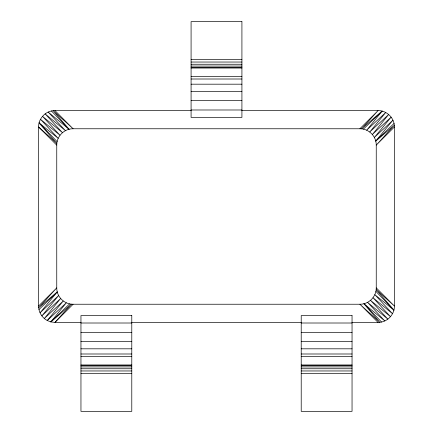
<?xml version="1.0" encoding="UTF-8"?>
<svg xmlns="http://www.w3.org/2000/svg" width="433" height="433" viewBox="0 0 433 433"><rect width="100%" height="100%" fill="white"/><g stroke="black" fill="none" stroke-linecap="round" stroke-linejoin="round"><path stroke-width="0.65" d="M56.755 145.131C56.55 136.341 64.306 128.563 73.117 128.763L359.883 128.763C368.667 128.558 376.445 136.319 376.245 145.131L376.245 287.869C376.45 296.659 368.694 304.437 359.883 304.237L73.117 304.237C64.333 304.442 56.555 296.681 56.755 287.869L56.755 145.131L38.591 126.972C38.396 118.155 46.174 110.399 54.959 110.604L191.083 110.604M352.045 322.396L378.041 322.396C386.826 322.601 394.604 314.845 394.409 306.028L394.409 126.972C394.609 118.182 386.853 110.404 378.041 110.604L241.917 110.604M38.591 306.028L56.755 287.869L38.683 307.766L57.243 291.95L40.015 312.837L58.612 295.587L41.812 315.917L60.609 298.559L44.274 318.542L63.234 301.022L47.246 320.539L50.877 321.903L66.314 302.813L47.246 320.539C41.974 317.752 38.564 311.982 38.591 306.028L38.591 126.972L56.842 143.393L39.084 122.891L58.174 138.322L40.453 119.254L59.971 135.242L42.445 116.282L62.433 132.617L45.075 113.819L65.405 130.62L48.15 112.023L69.036 129.256L53.221 110.691L73.117 128.763L54.959 110.604M359.883 128.763L378.041 110.604L361.62 128.85L382.123 111.097L366.686 130.187L385.754 112.461L369.766 131.978L388.726 114.458L372.391 134.441L391.188 117.083L374.388 137.413L392.985 120.163L375.757 141.05L394.317 125.234L376.245 145.131L394.409 126.972M73.117 304.237L54.959 322.396L50.877 321.903L69.616 303.879M363.384 129.121L382.123 111.097M38.954 309.535L57.243 291.95M375.757 141.05L394.046 123.465M50.877 321.903L71.38 304.15L54.959 322.396L80.955 322.396M191.083 59.63L241.917 59.63M191.083 62.038L241.917 62.038M191.083 64.252L241.917 64.252M191.083 66.081L241.917 66.081M191.083 67.375L241.917 67.375M191.083 68.03L241.917 68.03M191.083 76.381L241.917 76.381M191.083 79.006L241.917 79.006M191.083 84.186L241.917 84.186M191.083 91.504L241.917 91.504M191.083 100.348L241.917 100.348M191.083 109.993L241.917 109.993M131.784 322.396L301.216 322.396M80.955 323.007L131.784 323.007M301.216 323.007L352.045 323.007M80.955 332.652L131.784 332.652M301.216 332.652L352.045 332.652M80.955 341.496L131.784 341.496M301.216 341.496L352.045 341.496M80.955 348.814L131.784 348.814M301.216 348.814L352.045 348.814M80.955 353.994L131.784 353.994M301.216 353.994L352.045 353.994M80.955 356.619L131.784 356.619M301.216 356.619L352.045 356.619M80.955 364.97L131.784 364.97M301.216 364.97L352.045 364.97M80.955 365.625L131.784 365.625M301.216 365.625L352.045 365.625M80.955 366.919L131.784 366.919M301.216 366.919L352.045 366.919M80.955 368.748L131.784 368.748M301.216 368.748L352.045 368.748M80.955 370.962L131.784 370.962M301.216 370.962L352.045 370.962M80.955 373.37L131.784 373.37M301.216 373.37L352.045 373.37M376.245 287.869L394.409 306.028L376.158 289.607L393.916 310.109L374.826 294.678L392.547 313.746L373.03 297.758L390.555 316.718L370.567 300.383L387.925 319.181L367.595 302.38L384.85 320.977L363.964 303.744L379.779 322.309L359.883 304.237L378.041 322.396M375.887 291.377L393.916 310.109M363.964 303.744L381.543 322.038M51.457 110.962L69.036 129.256M39.084 122.891L57.113 141.623M241.917 21.65L191.083 21.65L191.083 117.413L241.917 117.413L241.917 21.65M131.784 315.587L80.955 315.587L80.955 411.35L131.784 411.35L131.784 315.587M352.045 315.587L301.216 315.587L301.216 411.35L352.045 411.35L352.045 315.587"/></g></svg>
